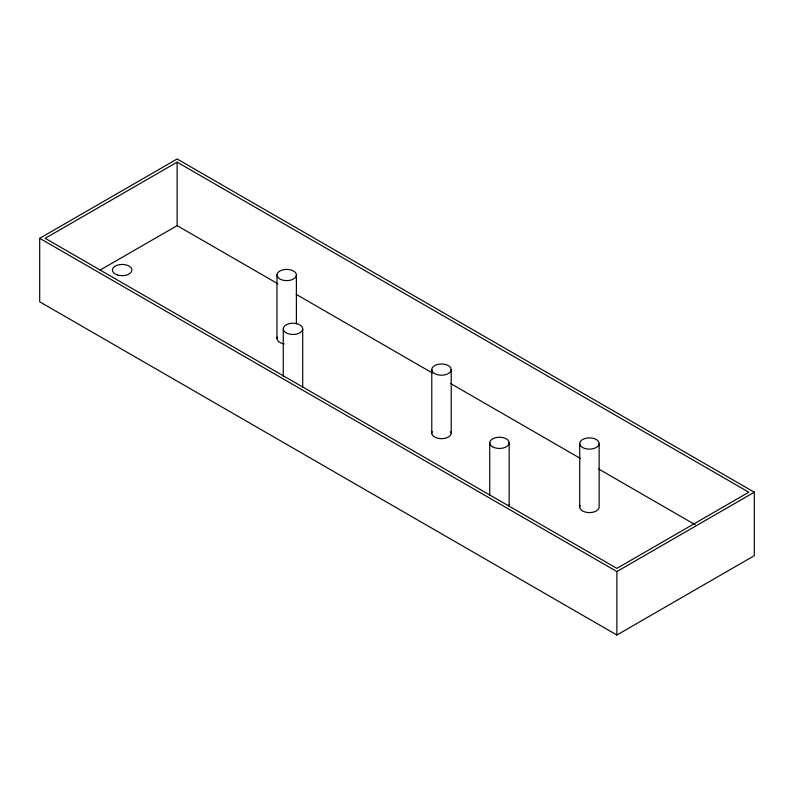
<?xml version="1.0" encoding="UTF-8"?>
<svg xmlns="http://www.w3.org/2000/svg" width="794" height="794" viewBox="0 0 794 794"><rect width="100%" height="100%" fill="white"/><g stroke="black" fill="none" stroke-linecap="round" stroke-linejoin="round"><path stroke-width="1.19" d="M39.7 238.319L177.122 158.979L754.3 492.211L754.3 555.681L616.878 635.021L39.7 301.789L39.7 238.319L616.878 571.551L754.3 492.211M177.122 162.155L45.198 238.319L616.878 568.375L748.802 492.211L177.122 162.155L177.122 225.625L277.95 283.835M99.895 270.208L177.122 225.625M296.182 294.366L432.393 373.001M450.625 383.532L580.414 458.456M598.646 468.986L695.177 524.715M616.878 571.551L616.878 635.021M599.152 443.518A9.717 5.608 0 0 1 584.573 448.382A9.717 5.608 0 0 1 584.573 438.655A9.717 5.608 0 0 1 599.152 443.518L599.152 506.989A9.717 5.608 0 0 1 588.165 512.557A9.717 5.608 0 0 1 580.047 505.54M579.719 443.518L579.719 506.989M509.172 442.834L509.172 506.304A9.717 5.608 0 0 0 508.845 504.855M489.739 442.834L489.739 495.317M451.21 369.597A9.717 5.608 0 0 1 436.64 374.45A9.717 5.608 0 0 1 436.64 364.734A9.717 5.608 0 0 1 451.21 369.597L451.21 433.067M431.777 369.597L431.777 433.067M302.703 328.845A9.717 5.608 0 0 1 288.123 333.708A9.717 5.608 0 0 1 288.123 323.992A9.717 5.608 0 0 1 302.703 328.845L302.703 387.432M296.4 275.002A9.717 5.608 0 0 1 281.83 279.865A9.717 5.608 0 0 1 281.83 270.149A9.717 5.608 0 0 1 296.4 275.002L296.4 323.833M283.269 328.845L283.269 376.455M276.967 275.002L276.967 338.482M284.173 343.901A9.717 5.608 0 0 1 277.295 337.023M450.883 431.618A9.717 5.608 0 0 1 441.494 438.675A9.717 5.608 0 0 1 432.115 431.618M117.294 274.913A9.717 5.608 0 0 0 131.873 270.059A9.717 5.608 0 0 0 117.294 265.196A9.717 5.608 0 0 0 117.294 274.913M492.588 446.804A9.717 5.608 0 0 0 508.845 444.283A9.717 5.608 0 0 0 496.945 437.415A9.717 5.608 0 0 0 492.588 446.804"/></g></svg>
